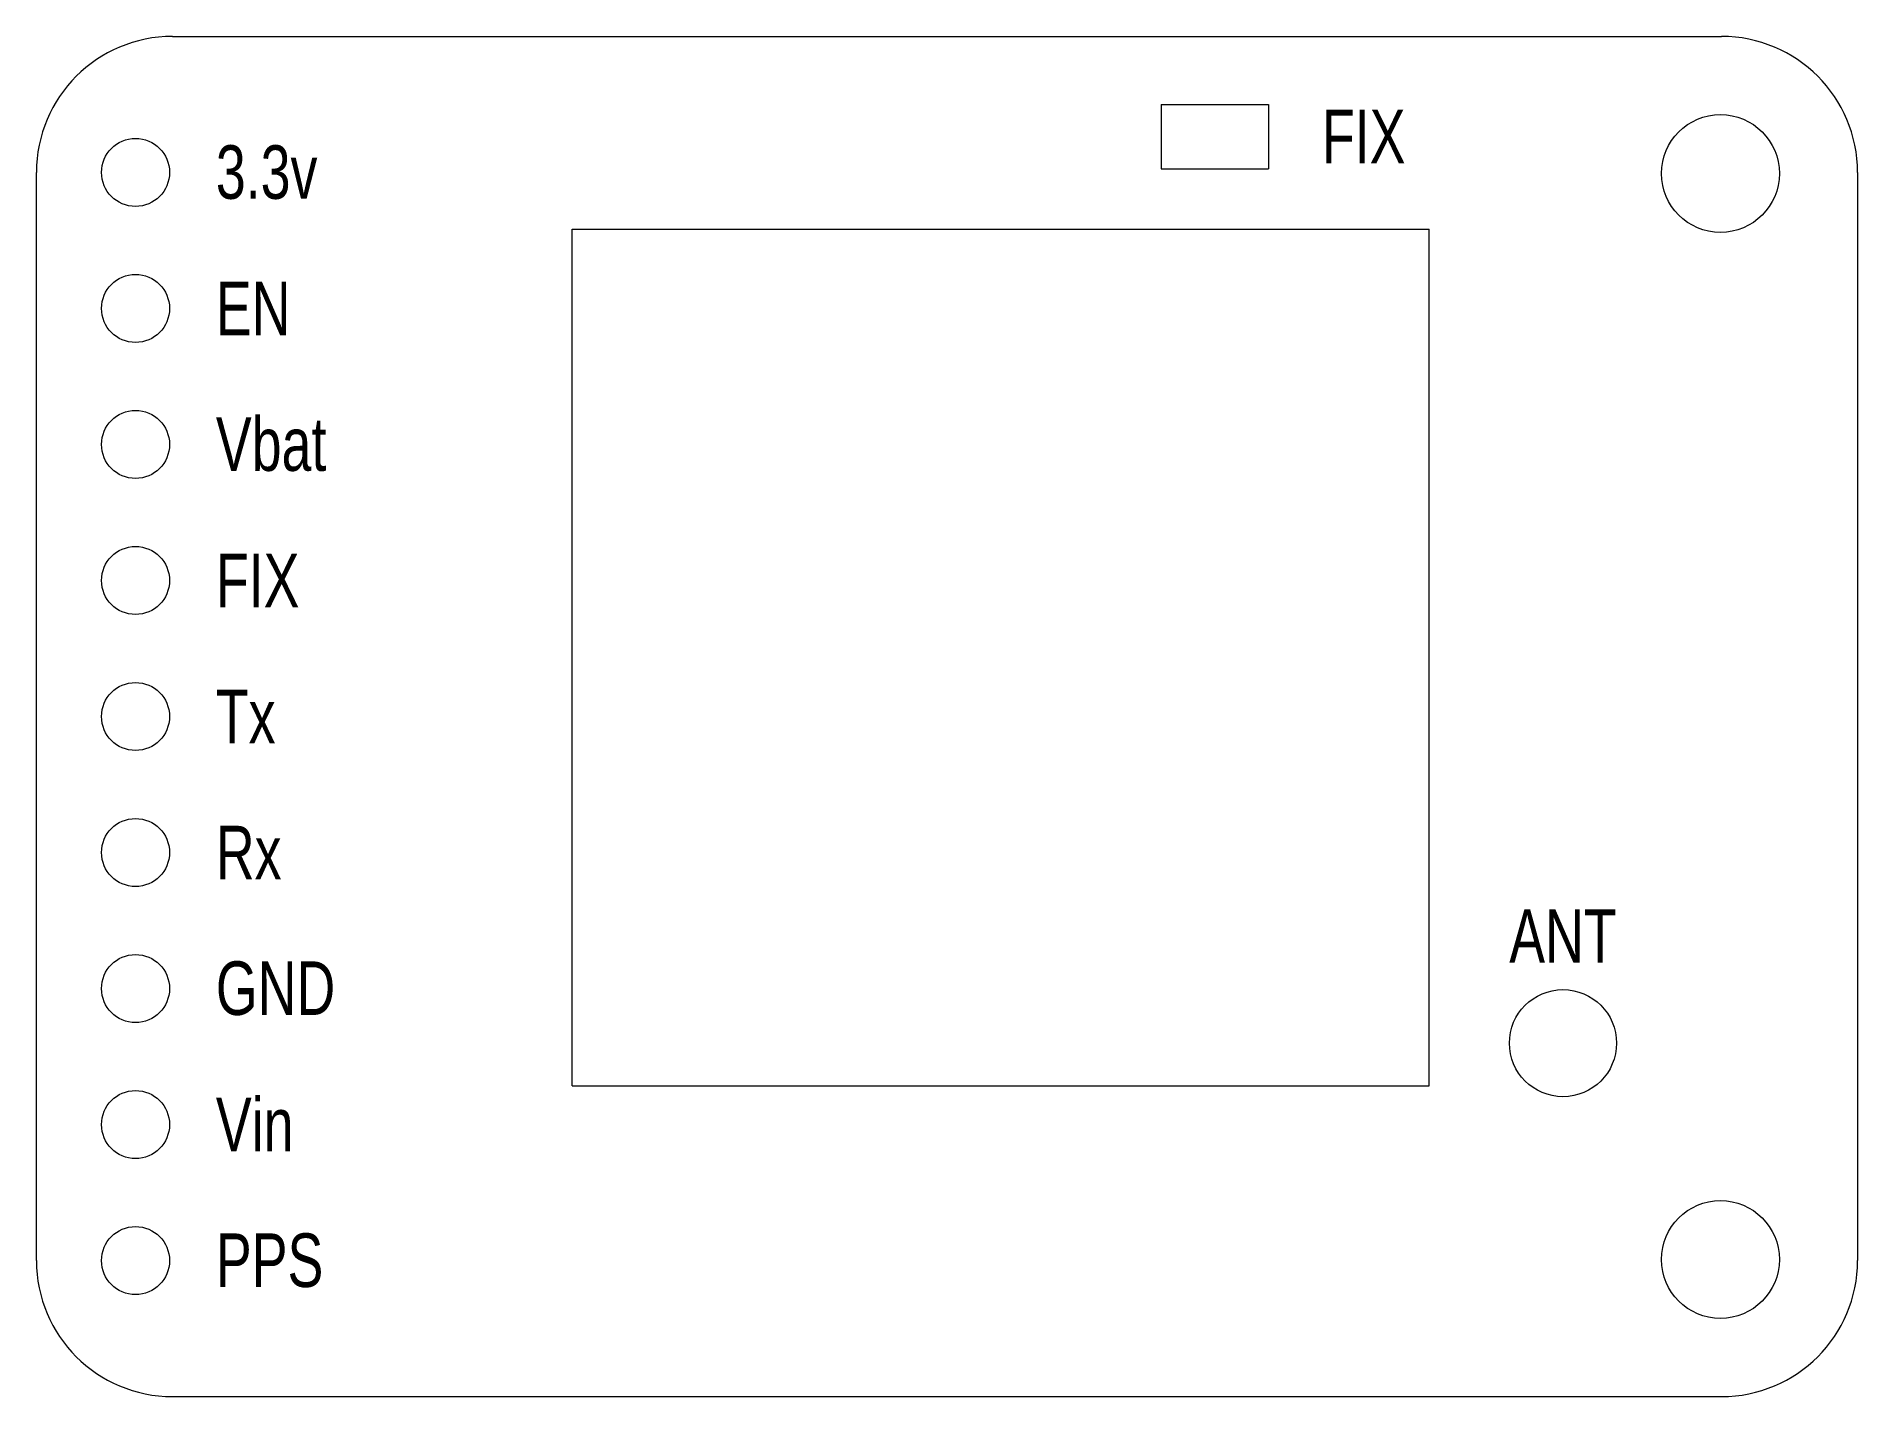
# Model space of a CAD drawing. Header units: millimetres. Extents: x 0 to 34, y 0 to 25.4.
import ezdxf

# ---------------------------------------------------------------- set-up
doc = ezdxf.new("R2010")
doc.units = ezdxf.units.MM
for name, color, linetype, lineweight in [('UltimateGPS_Board', 2, 'CONTINUOUS', 0), ('UltimateGPS_Module', 3, 'CONTINUOUS', 0), ('UltimateGPS_MountingHoles', 1, 'CONTINUOUS', 0), ('UltimateGPS_Pins', 4, 'CONTINUOUS', 0)]:
    doc.layers.add(name, color=color, linetype=linetype, lineweight=lineweight)
doc.styles.get("Standard").update_dxf_attribs({"font": 'txt', "width": 0.75})

msp = doc.modelspace()

# ---------------------------------------------------------------- linework, layer by layer
at = {"layer": 'UltimateGPS_Board'}
for p, q in [((2.54, 25.4), (31.46, 25.4)), ((0, 2.54), (0, 22.86)), ((34, 22.86), (34, 2.54)), ((2.54, 0), (31.46, 0))]:
    msp.add_line(p, q, dxfattribs=at)
for centre, start, end in [((2.54, 22.86), 90, 180), ((31.46, 22.86), 0, 90), ((2.54, 2.54), 180, 270), ((31.46, 2.54), 270, 0)]:
    msp.add_arc(centre, 2.54, start, end, dxfattribs=at)
at = {"layer": 'UltimateGPS_Module'}
for p, q in [((21, 24.13), (23, 24.13)), ((21, 24.13), (21, 22.93)), ((23, 24.13), (23, 22.93)), ((21, 22.93), (23, 22.93)), ((10, 5.8), (10, 21.8)), ((10, 21.8), (26, 21.8)), ((26, 5.8), (26, 21.8)), ((10, 5.8), (26, 5.8))]:
    msp.add_line(p, q, dxfattribs=at)
msp.add_circle((28.5, 6.6), 1, dxfattribs=at)
at = {"layer": 'UltimateGPS_MountingHoles'}
for centre in [(31.44, 22.84), (31.44, 2.56)]:
    msp.add_circle(centre, 1.1, dxfattribs=at)
at = {"layer": 'UltimateGPS_Pins'}
for centre in [(1.85, 22.86), (1.85, 20.32), (1.85, 17.78), (1.85, 15.24), (1.85, 12.7), (1.85, 10.16), (1.85, 7.62), (1.85, 5.08), (1.85, 2.54)]:
    msp.add_circle(centre, 0.635, dxfattribs=at)

# ---------------------------------------------------------------- texts
at = {"layer": 'UltimateGPS_Module', "char_height": 1, "width": 100}
for s, insert, attachment_point in [('FIX', (24, 23.53), 4), ('ANT', (28.5, 8.1), 8)]:
    msp.add_mtext(s, dxfattribs=dict(at, insert=insert, attachment_point=attachment_point))
at = {"layer": 'UltimateGPS_Pins', "char_height": 1, "width": 100, "attachment_point": 4}
for s, insert in [('3.3v', (3.35, 22.86)), ('EN', (3.35, 20.32)), ('Vbat', (3.35, 17.78)), ('FIX', (3.35, 15.24)), ('Tx', (3.35, 12.7)), ('Rx', (3.35, 10.16)), ('GND', (3.35, 7.62)), ('Vin', (3.35, 5.08)), ('PPS', (3.35, 2.54))]:
    msp.add_mtext(s, dxfattribs=dict(at, insert=insert))

doc.saveas('drawing.dxf')
